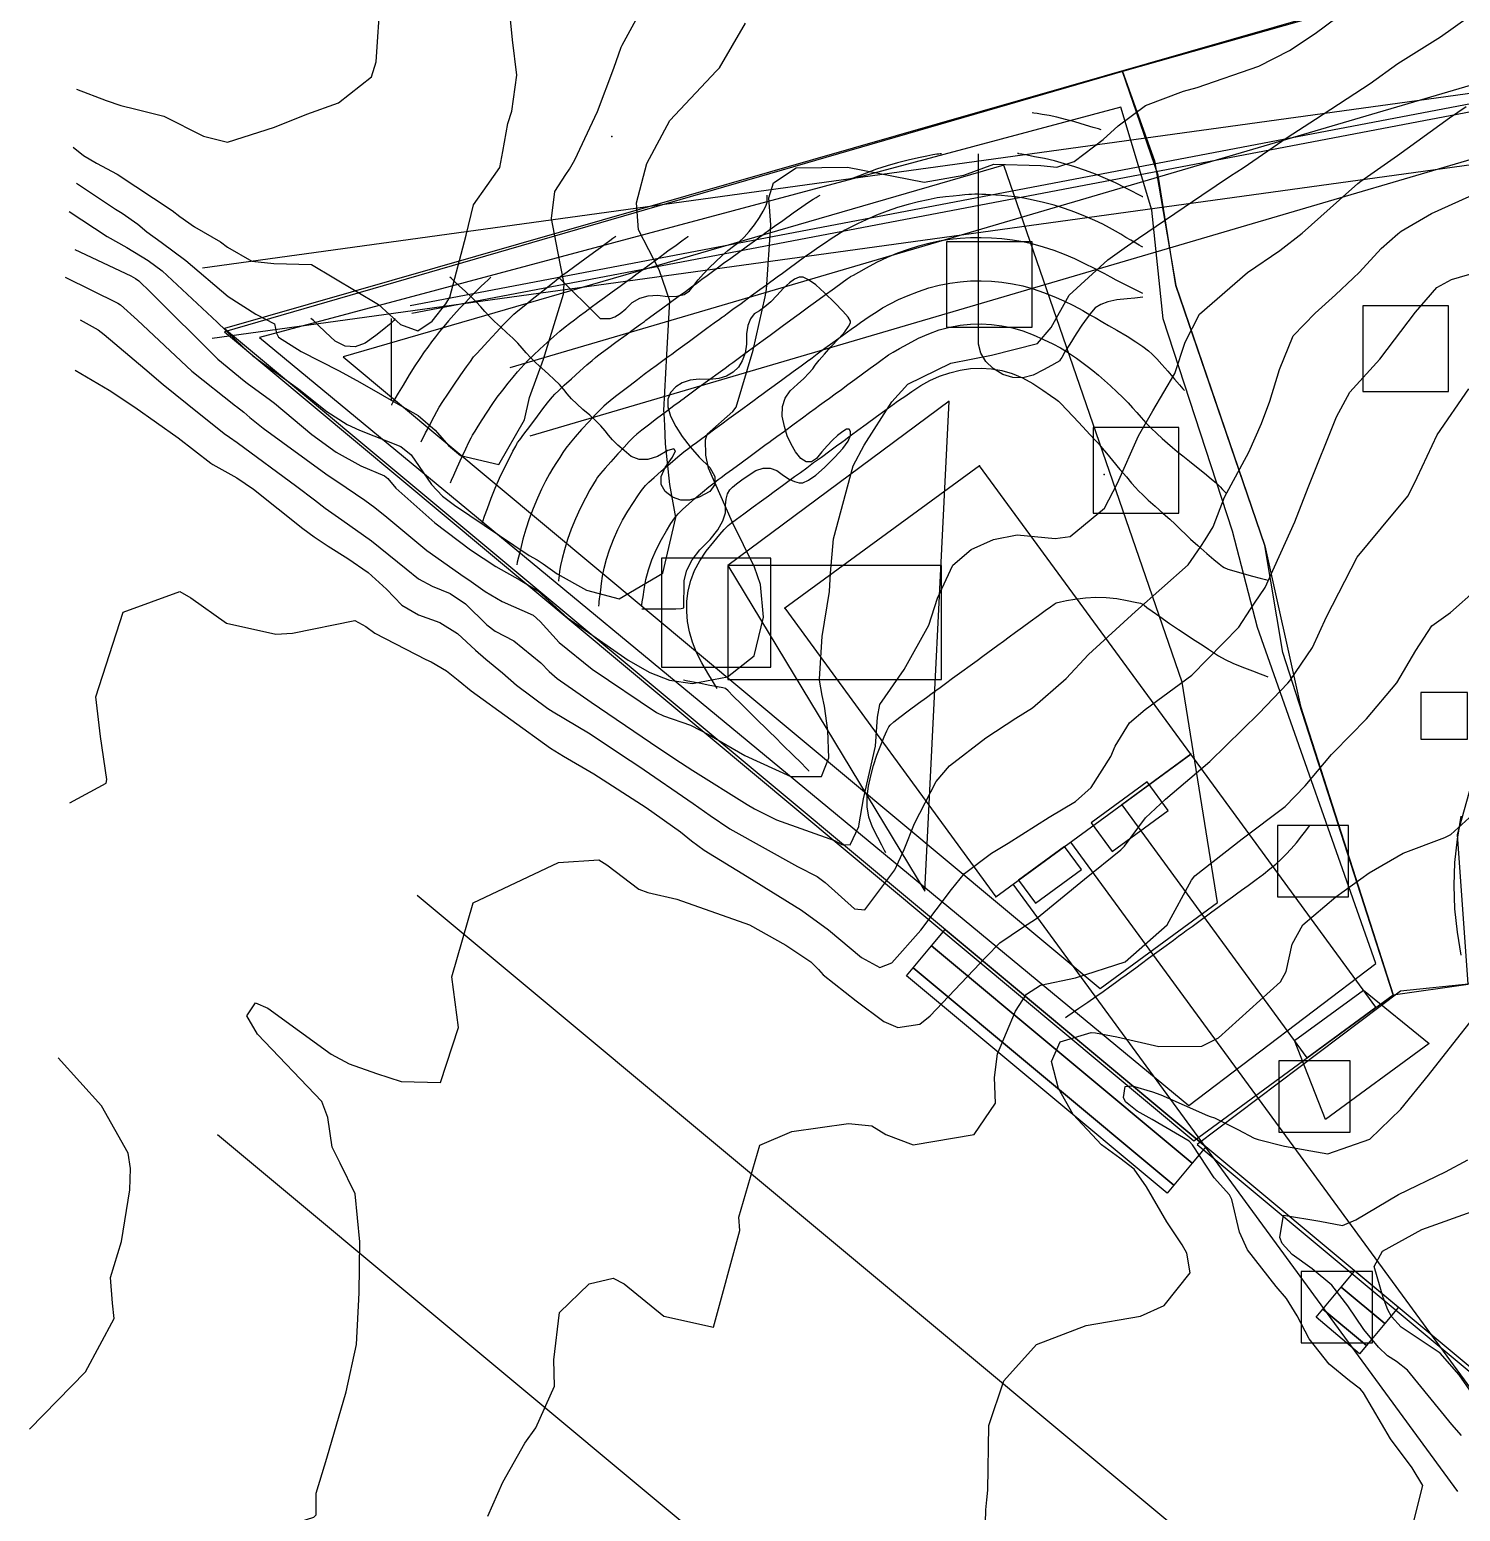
# Model space of a CAD drawing. Header units: feet. Extents: x 1318179 to 1318934, y 422542 to 423299.
# Drawn here: x 1318178.5 to 1318379.3, y 422985.9 to 423193.8 of the extents above; entities that cross this region are included whole.
import ezdxf

# ---------------------------------------------------------------- set-up
doc = ezdxf.new("R2010")
doc.units = ezdxf.units.FT
for name, color, linetype in [('A-BLDG-OTLN', 3, 'CONTINUOUS'), ('C-DRNG-AREA', 150, 'CONTINUOUS'), ('C-LOD', 30, 'CONTINUOUS'), ('C-MISC', 7, 'CONTINUOUS'), ('C-PROP', 6, 'CONTINUOUS'), ('C-PVMT', 8, 'CONTINUOUS'), ('C-SWM', 92, 'CONTINUOUS'), ('C-TOPO-MAJR', 32, 'CONTINUOUS'), ('C-TOPO-SPOT', 7, 'CONTINUOUS'), ('C-UTIL', 4, 'CONTINUOUS'), ('L-PLNT-TREE', 90, 'CONTINUOUS'), ('V-PROP-LINE', 7, 'CONTINUOUS')]:
    doc.layers.add(name, color=color, linetype=linetype)

msp = doc.modelspace()

# ---------------------------------------------------------------- linework, layer by layer
at = {"layer": 'A-BLDG-OTLN'}
msp.add_lwpolyline([(1318314.11, 423072.14), (1318341.45, 423092.16), (1318311.81, 423132.64), (1318284.48, 423112.63), (1318314.11, 423072.14)], close=True, dxfattribs=at)
at = {"layer": 'C-DRNG-AREA'}
for points in [[(1318356.86, 423098.92), (1318369.86, 423058.42), (1318380.36, 423059.92), (1318378.86, 423080.91), (1318382.36, 423093.41), (1318389.86, 423105.92), (1318401.36, 423115.92), (1318412.36, 423121.42), (1318433.86, 423123.42), (1318429.36, 423143.92), (1318416.36, 423181.92), (1318414.36, 423196.42), (1318409.36, 423209.92), (1318331.86, 423187.92), (1318336.36, 423175.42), (1318339.36, 423157.91), (1318351.86, 423121.41), (1318356.86, 423098.92)], [(1318331.86, 423187.92), (1318205.86, 423151.42), (1318341.86, 423037.92), (1318369.85, 423058.42), (1318354.36, 423106.42), (1318351.85, 423121.42), (1318339.35, 423157.92), (1318336.86, 423173.42), (1318331.86, 423187.92)], [(1318370.86, 423058.92), (1318342.36, 423037.42), (1318456.35, 422942.43), (1318473.36, 422961.43), (1318479.86, 422971.93), (1318508.86, 423003.93), (1318465.86, 423040.93), (1318454.85, 423030.93), (1318444.35, 423025.93), (1318422.35, 423023.93), (1318406.36, 423028.43), (1318394.35, 423036.93), (1318384.85, 423048.94), (1318380.85, 423059.93), (1318370.86, 423058.92)]]:
    msp.add_lwpolyline(points, close=True, dxfattribs=at)
at = {"layer": 'C-LOD'}
msp.add_lwpolyline([(1318276.48, 423118.63), (1318304.15, 423072.95), (1318307.55, 423141.69), (1318276.48, 423118.63)], close=True, dxfattribs=at)
at = {"layer": 'C-MISC'}
for points in [[(1318232.89, 423072.4), (1318787.6, 422610.1)], [(1318204.89, 423038.81), (1318759.6, 422576.5)]]:
    msp.add_lwpolyline(points, dxfattribs=at)
for points in [[(1318305.06, 423065.28), (1318341.65, 423034.79), (1318339.09, 423031.72), (1318302.5, 423062.21), (1318305.06, 423065.28)], [(1318362.54, 423017.39), (1318368.66, 423012.28), (1318366.1, 423009.21), (1318359.98, 423014.31), (1318362.54, 423017.39)]]:
    msp.add_lwpolyline(points, close=True, dxfattribs=at)
at = {"layer": 'C-PROP'}
for points in [[(1318331.63, 423182.93), (1318210.79, 423150.62), (1318341.19, 423042.88), (1318367.43, 423062.79), (1318350.82, 423109.95), (1318347.28, 423123.45), (1318337.58, 423153.25), (1318335.97, 423168.5), (1318331.63, 423182.93)], [(1318315.23, 423174.78), (1318222.53, 423147.92), (1318328.73, 423059.3), (1318345.21, 423071.36), (1318340.22, 423102.29), (1318315.23, 423174.78)], [(1318276.48, 423118.63), (1318304.15, 423072.95), (1318307.55, 423141.69), (1318276.48, 423118.63)], [(1318276.48, 423102.63), (1318306.48, 423102.63), (1318306.48, 423118.63), (1318276.48, 423118.63), (1318276.48, 423102.63)]]:
    msp.add_lwpolyline(points, close=True, dxfattribs=at)
for points in [[(1318334.71, 423156.28), (1318334.35, 423156.24), (1318333.61, 423156.16), (1318332.52, 423156.05), (1318331.05, 423155.89), (1318329.82, 423155.63), (1318328.82, 423155.26), (1318328.05, 423154.78), (1318327.52, 423154.19), (1318326.9, 423153.39), (1318326.18, 423152.37), (1318325.37, 423151.14), (1318324.47, 423149.7), (1318323.79, 423148.6), (1318323.33, 423147.84), (1318323.08, 423147.43), (1318323.05, 423147.36), (1318322.66, 423147.11), (1318321.91, 423146.7), (1318320.8, 423146.1), (1318319.34, 423145.33), (1318317.9, 423144.97), (1318316.48, 423145), (1318315.08, 423145.44), (1318313.71, 423146.28), (1318312.69, 423147.27), (1318312, 423148.41), (1318311.65, 423149.7), (1318311.65, 423151.14), (1318311.65, 423152.59), (1318311.65, 423154.03), (1318311.65, 423155.47), (1318311.65, 423156.91), (1318311.65, 423158.35), (1318311.65, 423159.8), (1318311.65, 423161.24), (1318311.65, 423162.68), (1318311.65, 423164.12), (1318311.65, 423165.57), (1318311.65, 423167.01), (1318311.65, 423168.45), (1318311.65, 423169.89), (1318311.65, 423171.34), (1318311.65, 423172.78), (1318311.65, 423174.22), (1318311.65, 423175.3), (1318311.65, 423176.02), (1318311.65, 423176.38)], [(1318252.71, 423159.08), (1318252.71, 423159.08), (1318252.71, 423159.08), (1318252.71, 423159.08), (1318252.71, 423159.08), (1318253.08, 423158.72), (1318253.81, 423157.99), (1318254.91, 423156.91), (1318256.37, 423155.47), (1318257.47, 423154.39), (1318258.2, 423153.67), (1318258.57, 423153.31), (1318258.57, 423153.31), (1318258.71, 423153.31), (1318258.99, 423153.31), (1318259.42, 423153.31), (1318259.98, 423153.31), (1318260.63, 423153.53), (1318261.36, 423153.97), (1318262.18, 423154.64), (1318263.08, 423155.52), (1318264.12, 423156.14), (1318265.3, 423156.48), (1318266.62, 423156.56), (1318268.09, 423156.36), (1318269.33, 423156.4), (1318270.34, 423156.67), (1318271.13, 423157.19), (1318271.7, 423157.94), (1318272.34, 423158.73), (1318273.08, 423159.55), (1318273.89, 423160.41), (1318274.79, 423161.29), (1318275.65, 423162.1), (1318276.48, 423162.82), (1318277.27, 423163.46), (1318278.02, 423164.01), (1318278.76, 423164.69), (1318279.5, 423165.49), (1318280.22, 423166.42), (1318280.93, 423167.47), (1318281.46, 423168.35), (1318281.82, 423169.07), (1318282, 423169.63), (1318282, 423170.02), (1318282, 423170.32), (1318282, 423170.52), (1318282, 423170.61)], [(1318264.43, 423112.55), (1318264.79, 423112.55), (1318265.53, 423112.55), (1318266.62, 423112.54), (1318268.09, 423112.54), (1318269.19, 423112.56), (1318269.92, 423112.61), (1318270.29, 423112.68), (1318270.29, 423112.78), (1318270.29, 423113.21), (1318270.31, 423113.98), (1318270.34, 423115.09), (1318270.37, 423116.53), (1318270.75, 423117.97), (1318271.48, 423119.41), (1318272.56, 423120.85), (1318273.99, 423122.3), (1318275.07, 423123.64), (1318275.78, 423124.88), (1318276.14, 423126.03), (1318276.14, 423127.08), (1318276.24, 423127.96), (1318276.44, 423128.68), (1318276.75, 423129.24), (1318277.15, 423129.64), (1318277.72, 423130.1), (1318278.45, 423130.65), (1318279.35, 423131.26), (1318280.41, 423131.95), (1318281.43, 423132.3), (1318282.42, 423132.3), (1318283.37, 423131.95), (1318284.28, 423131.26), (1318285.11, 423130.75), (1318285.84, 423130.4), (1318286.48, 423130.23), (1318287.03, 423130.23), (1318287.81, 423130.59), (1318288.82, 423131.31), (1318290.05, 423132.39), (1318291.52, 423133.84), (1318292.61, 423135.06), (1318293.35, 423136.07), (1318293.71, 423136.87), (1318293.71, 423137.45), (1318293.53, 423137.74), (1318293.16, 423137.74), (1318292.61, 423137.45), (1318291.88, 423136.87), (1318291.15, 423136.2), (1318290.42, 423135.44), (1318289.68, 423134.58), (1318288.95, 423133.64), (1318288.22, 423133.17), (1318287.48, 423133.17), (1318286.74, 423133.64), (1318285.99, 423134.58), (1318285.36, 423135.65), (1318284.83, 423136.84), (1318284.42, 423138.16), (1318284.11, 423139.6), (1318284.15, 423140.92), (1318284.52, 423142.1), (1318285.23, 423143.15), (1318286.28, 423144.07), (1318287.16, 423144.89), (1318287.86, 423145.61), (1318288.4, 423146.23), (1318288.76, 423146.75), (1318289.31, 423147.44), (1318290.04, 423148.29), (1318290.95, 423149.31), (1318292.06, 423150.49), (1318292.89, 423151.44), (1318293.44, 423152.16), (1318293.71, 423152.66), (1318293.71, 423152.92), (1318293.35, 423153.47), (1318292.61, 423154.32), (1318291.52, 423155.47), (1318290.05, 423156.91), (1318288.82, 423157.99), (1318287.81, 423158.72), (1318287.04, 423159.08), (1318286.49, 423159.08), (1318285.86, 423158.82), (1318285.12, 423158.31), (1318284.3, 423157.54), (1318283.38, 423156.52), (1318282.51, 423155.65), (1318281.69, 423154.93), (1318280.92, 423154.36), (1318280.2, 423153.94), (1318279.66, 423153.26), (1318279.29, 423152.33), (1318279.1, 423151.14), (1318279.09, 423149.7), (1318278.9, 423148.44), (1318278.52, 423147.36), (1318277.97, 423146.46), (1318277.24, 423145.74), (1318276.32, 423145.21), (1318275.23, 423144.87), (1318273.94, 423144.73), (1318272.48, 423144.78), (1318271.2, 423144.62), (1318270.1, 423144.26), (1318269.19, 423143.69), (1318268.45, 423142.92), (1318268.09, 423141.98), (1318268.09, 423140.88), (1318268.45, 423139.6), (1318269.19, 423138.16), (1318270.1, 423136.72), (1318271.2, 423135.28), (1318272.48, 423133.84), (1318273.94, 423132.39), (1318274.68, 423131.11), (1318274.68, 423129.99), (1318273.94, 423129.03), (1318272.48, 423128.22), (1318271.12, 423127.82), (1318269.87, 423127.82), (1318268.72, 423128.22), (1318267.67, 423129.03), (1318267.15, 423129.99), (1318267.15, 423131.11), (1318267.67, 423132.39), (1318268.72, 423133.84), (1318269.13, 423134.71), (1318268.92, 423135.02), (1318268.09, 423134.76), (1318266.62, 423133.94), (1318265.27, 423133.53), (1318264.04, 423133.53), (1318262.92, 423133.94), (1318261.92, 423134.76), (1318261.05, 423135.54), (1318260.32, 423136.26), (1318259.72, 423136.93), (1318259.26, 423137.54), (1318258.67, 423138.21), (1318257.96, 423138.93), (1318257.12, 423139.71), (1318256.15, 423140.53), (1318255.3, 423141.31), (1318254.57, 423142.03), (1318253.95, 423142.71), (1318253.46, 423143.33), (1318252.85, 423144.01), (1318252.13, 423144.73), (1318251.31, 423145.5), (1318250.37, 423146.31), (1318249.53, 423147.08), (1318248.8, 423147.81), (1318248.17, 423148.49), (1318247.65, 423149.13), (1318247.02, 423149.81), (1318246.31, 423150.53), (1318245.49, 423151.3), (1318244.58, 423152.1), (1318243.76, 423152.87), (1318243.03, 423153.59), (1318242.39, 423154.29), (1318241.83, 423154.94), (1318241.19, 423155.62), (1318240.48, 423156.35), (1318239.68, 423157.1), (1318238.8, 423157.89), (1318238.13, 423158.48), (1318237.69, 423158.88), (1318237.47, 423159.08)], [(1318229.28, 423141.77), (1318229.28, 423142.13), (1318229.28, 423142.85), (1318229.28, 423143.93), (1318229.28, 423145.37), (1318229.28, 423146.82), (1318229.28, 423148.26), (1318229.28, 423149.7), (1318229.28, 423151.14), (1318229.28, 423152.22), (1318229.28, 423152.95), (1318229.28, 423153.31)], [(1318287.86, 423089.78), (1318287.86, 423089.78), (1318287.86, 423089.79), (1318287.86, 423089.8), (1318287.86, 423089.82), (1318287.86, 423089.83), (1318287.86, 423089.84), (1318287.86, 423089.85), (1318287.86, 423089.85), (1318287.49, 423090.21), (1318286.76, 423090.94), (1318285.66, 423092.02), (1318284.2, 423093.45), (1318283.11, 423094.54), (1318282.37, 423095.26), (1318282.01, 423095.62), (1318282, 423095.62), (1318281.64, 423095.98), (1318280.9, 423096.7), (1318279.81, 423097.78), (1318278.34, 423099.22), (1318277.25, 423100.3), (1318276.52, 423101.03), (1318276.15, 423101.39), (1318276.15, 423101.39), (1318275.78, 423101.46), (1318275.04, 423101.61), (1318273.94, 423101.82), (1318272.48, 423102.11), (1318271.38, 423102.33), (1318270.65, 423102.47), (1318270.28, 423102.54)], [(1318379.38, 423063.97), (1318378.85, 423067.2), (1318378.52, 423070.45), (1318378.42, 423073.72), (1318378.52, 423076.99), (1318378.85, 423080.25), (1318379.38, 423083.48)]]:
    msp.add_lwpolyline(points, dxfattribs=at)
at = {"layer": 'C-PVMT'}
for points in [[(1318357.75, 423049.56), (1318367.43, 423056.65), (1318341.44, 423092.15), (1318331.76, 423085.06), (1318357.75, 423049.56)], [(1318327.46, 423082.53), (1318330.41, 423078.5), (1318338.26, 423084.24), (1318335.31, 423088.28), (1318327.46, 423082.53)], [(1318319.66, 423071.24), (1318326.11, 423075.97), (1318323.75, 423079.2), (1318317.29, 423074.47), (1318319.66, 423071.24)], [(1318306.98, 423067.59), (1318343.57, 423037.09), (1318341.65, 423034.79), (1318305.06, 423065.28), (1318306.98, 423067.59)], [(1318302.5, 423062.21), (1318339.09, 423031.72), (1318338.13, 423030.56), (1318301.54, 423061.06), (1318302.5, 423062.21)], [(1318374.88, 423051.56), (1318360.35, 423040.93), (1318355.98, 423051.98), (1318365.66, 423059.07), (1318374.88, 423051.56)], [(1318364.46, 423019.69), (1318370.59, 423014.58), (1318368.66, 423012.28), (1318362.54, 423017.39), (1318364.46, 423019.69)], [(1318359.98, 423014.31), (1318366.1, 423009.21), (1318365.14, 423008.05), (1318359.02, 423013.16), (1318359.98, 423014.31)]]:
    msp.add_lwpolyline(points, close=True, dxfattribs=at)
at = {"layer": 'C-SWM'}
for points in [[(1318267.17, 423104.35), (1318282.5, 423104.35), (1318282.5, 423119.68), (1318267.17, 423119.68), (1318267.17, 423104.35)], [(1318373.73, 423094.27), (1318380.29, 423094.27), (1318380.29, 423100.82), (1318373.73, 423100.82), (1318373.73, 423094.27)]]:
    msp.add_lwpolyline(points, close=True, dxfattribs=at)
at = {"layer": 'C-TOPO-MAJR'}
for points in [[(1318184.61, 423177.34), (1318186.08, 423176.15), (1318187.9, 423175.06), (1318190.81, 423173.53), (1318198.5, 423168.46), (1318199.59, 423167.6), (1318201.65, 423166.16), (1318205.31, 423164.03), (1318206.29, 423163.32), (1318209.69, 423161.33), (1318212.77, 423161.02), (1318218.09, 423160.85), (1318227.47, 423155.25), (1318230.57, 423152.47), (1318232.98, 423151.55), (1318234.98, 423152.92), (1318236.93, 423155.36), (1318237.5, 423156.3), (1318239.78, 423165), (1318240.79, 423169.25), (1318242.73, 423171.94), (1318244.51, 423174.48), (1318244.92, 423176.7), (1318245.61, 423180.63), (1318246.19, 423182.38), (1318246.89, 423187.45), (1318246.27, 423192.39), (1318245.64, 423198.54)], [(1318184.88, 423162.97), (1318192.71, 423159.27), (1318193.39, 423158.89), (1318193.82, 423158.56), (1318195.48, 423156.98), (1318204.92, 423147.6), (1318208.6, 423144.56), (1318209.05, 423144.23), (1318212.33, 423141.82), (1318212.86, 423141.4), (1318218.12, 423137.02), (1318221.53, 423134.54), (1318224.97, 423132.6), (1318228.31, 423131.2), (1318228.79, 423130.82), (1318229.91, 423129.48), (1318235.36, 423124.61), (1318240.4, 423120.84), (1318243.93, 423118.48), (1318247.33, 423116.56), (1318249.82, 423115.06), (1318252.98, 423112.22), (1318253.99, 423111.29), (1318262.49, 423105.37), (1318265.52, 423103.62), (1318268.31, 423102.55), (1318271.51, 423102.08), (1318276.44, 423103), (1318280.2, 423105.95), (1318281.51, 423111.4), (1318281.09, 423115.99), (1318280.22, 423118.4), (1318277.15, 423124.67), (1318273.77, 423132.29), (1318273.42, 423134.13), (1318273.35, 423136.29), (1318273.57, 423137.07), (1318277.17, 423140.23), (1318277.64, 423140.86), (1318280.05, 423148.85), (1318281.74, 423156.31), (1318281.91, 423157.34), (1318282.53, 423166.42), (1318282.23, 423170.21), (1318282.89, 423172.3), (1318286.06, 423174.42), (1318293.3, 423174.51), (1318304.04, 423172.43), (1318309.62, 423173.41), (1318313.81, 423174.93), (1318320.41, 423174.77), (1318322.64, 423174.54), (1318325.1, 423175.33), (1318329.16, 423178.42), (1318331.27, 423180.34), (1318335.09, 423183.15), (1318340.41, 423185.17), (1318342.36, 423185.7), (1318351, 423188.67), (1318355.31, 423190.87), (1318358.92, 423193.29), (1318363.61, 423196.79)], [(1318185.11, 423185.48), (1318189.27, 423183.86), (1318191.31, 423183.16), (1318193.4, 423182.66), (1318197.33, 423181.67), (1318202.91, 423178.88), (1318206.3, 423178.03), (1318212.88, 423180.14), (1318217.43, 423181.96), (1318221.87, 423183.57), (1318226.48, 423187.2), (1318227.13, 423189.28), (1318227.75, 423198.42)], [(1318183.48, 423159.1), (1318190.89, 423155.45), (1318191.26, 423155.21), (1318193.64, 423153.04), (1318201.26, 423145.9), (1318207.4, 423141.03), (1318207.55, 423140.93), (1318208.57, 423140.14), (1318209.43, 423139.41), (1318211.28, 423137.91), (1318220.08, 423131.52), (1318222.91, 423129.6), (1318225.55, 423127.8), (1318226.95, 423126.79), (1318228.62, 423125.44), (1318234.23, 423120.74), (1318239.48, 423117.05), (1318240.13, 423116.63), (1318242.44, 423115.01), (1318244.84, 423113.6), (1318249.15, 423111.66), (1318250.17, 423110.8), (1318252.81, 423107.81), (1318257.46, 423104.07), (1318266.5, 423098.01), (1318267.45, 423097.55), (1318271.25, 423096.22), (1318273.86, 423094.89), (1318278.87, 423091.98), (1318285.32, 423089.03), (1318289.65, 423089.02), (1318290.67, 423091.66), (1318290.54, 423095.51), (1318290.07, 423098.88), (1318289.72, 423100.38), (1318289.36, 423102.53), (1318289.35, 423102.75), (1318289.7, 423108.68), (1318290.74, 423114.97), (1318290.9, 423117.57), (1318291.31, 423122.38), (1318294.09, 423132.6), (1318295.62, 423135.54), (1318299.5, 423141.58), (1318301.73, 423144.08), (1318307.78, 423147.04), (1318313.5, 423148.15), (1318319.93, 423149.76), (1318321.85, 423152.05), (1318324.36, 423156.56), (1318329.79, 423161.53), (1318332.11, 423163.17), (1318334.13, 423164.55), (1318343.01, 423170.59), (1318347.02, 423173.3), (1318348.78, 423174.43), (1318354.98, 423178.69), (1318358.96, 423181.26), (1318366.62, 423186.27), (1318370.51, 423189.05), (1318376.47, 423192.81), (1318380.39, 423195.55)], [(1318184.06, 423168.29), (1318189.4, 423164.79), (1318192.14, 423163.26), (1318195.16, 423161.44), (1318197.11, 423159.98), (1318204.82, 423152.77), (1318208.46, 423149.25), (1318209.8, 423148.1), (1318210.55, 423147.53), (1318216.12, 423143.51), (1318216.28, 423143.38), (1318220.21, 423140.26), (1318223.05, 423138.42), (1318224.82, 423137.61), (1318230.62, 423135.35), (1318232.06, 423134.16), (1318234.89, 423130), (1318236.45, 423128.35), (1318238.13, 423127.12), (1318248.61, 423120.06), (1318249.74, 423119.41), (1318250.57, 423118.87), (1318252.54, 423117.45), (1318256.65, 423115.16), (1318261.26, 423113.96), (1318267.35, 423117.54), (1318269.18, 423125.35), (1318268.34, 423130.02), (1318267.76, 423135.7), (1318267.63, 423138.29), (1318267.53, 423139.94), (1318267.52, 423140.4), (1318267.91, 423148.26), (1318268.34, 423155.78), (1318266.87, 423160.12), (1318263.97, 423165.75), (1318263.66, 423169.53), (1318265.14, 423175.05), (1318268.35, 423181.07), (1318274.91, 423188.05), (1318275.31, 423188.46), (1318278.96, 423194.71)], [(1318185.08, 423172.26), (1318190.58, 423168.62), (1318191.49, 423168.08), (1318193.7, 423166.51), (1318194.97, 423165.44), (1318196.95, 423164), (1318200.45, 423161.42), (1318206.38, 423156.38), (1318210.24, 423153.92), (1318212.88, 423152.54), (1318213.15, 423151.24), (1318213.42, 423150.67), (1318216.62, 423148.67), (1318221.94, 423145.94), (1318224.87, 423144.37), (1318231.22, 423140.71), (1318233.02, 423139.69), (1318235.43, 423137.6), (1318237.29, 423135.45), (1318238.99, 423134.05), (1318244.36, 423132.79), (1318247.95, 423139.05), (1318248.65, 423142.22), (1318250.63, 423147.6), (1318253.44, 423156.71), (1318253.51, 423158.16), (1318252.64, 423162.68), (1318251.72, 423167.32), (1318252.23, 423171.13), (1318253.74, 423173.49), (1318254.26, 423174.22), (1318255.02, 423175.57), (1318258.2, 423182.31), (1318260.47, 423188.39), (1318261.5, 423191.35), (1318261.64, 423191.63), (1318264.18, 423196.25)], [(1318185.6, 423153.1), (1318188.12, 423151.68), (1318188.99, 423151.06), (1318194.67, 423146.24), (1318197.25, 423144.04), (1318200.6, 423141.33), (1318205.83, 423137.15), (1318206.56, 423136.62), (1318207.63, 423135.88), (1318216.03, 423129.73), (1318218.47, 423127.85), (1318219.97, 423126.7), (1318222.31, 423125.05), (1318226.47, 423122.1), (1318231.35, 423118.17), (1318233.06, 423116.75), (1318235.01, 423115.72), (1318237.51, 423114.71), (1318239.69, 423113.28), (1318242.69, 423110.29), (1318243.86, 423109.44), (1318246.45, 423108.05), (1318250.25, 423104.99), (1318251.42, 423103.75), (1318252.52, 423102.79), (1318257.33, 423099.47), (1318265.63, 423093.81), (1318269.04, 423091.5), (1318271.57, 423089.86), (1318279.21, 423085.12), (1318280.21, 423084.5), (1318283.33, 423082.96), (1318291.45, 423080.04), (1318292.47, 423079.48), (1318293.66, 423079.46), (1318294.85, 423082.04), (1318294.91, 423082.38), (1318295.52, 423085.9), (1318297.23, 423093.27), (1318297.48, 423097.37), (1318297.81, 423099.15), (1318301.22, 423104.04), (1318304.69, 423110.26), (1318305.92, 423114.06), (1318308.07, 423118.67), (1318310.64, 423120.87), (1318313.78, 423122.28), (1318317.07, 423122.94), (1318322.43, 423122.44), (1318324.54, 423122.7), (1318329.35, 423126.7), (1318331.16, 423130.17), (1318334.09, 423136.83), (1318336.12, 423140.32), (1318339.22, 423145.58), (1318340.64, 423149.98), (1318342.66, 423153.89), (1318349.42, 423159.72), (1318353.94, 423162.82), (1318357.09, 423165.28), (1318362.33, 423169.95), (1318364.9, 423172.21), (1318365.33, 423172.55), (1318370.43, 423176.18), (1318377.74, 423181.43), (1318380.11, 423183.02)], [(1318328.86, 423179.78), (1318328.49, 423179.88), (1318327.76, 423180.1), (1318326.66, 423180.42), (1318325.19, 423180.86), (1318323.86, 423181.22), (1318322.65, 423181.52), (1318321.56, 423181.75), (1318320.61, 423181.91), (1318319.89, 423182.03), (1318319.41, 423182.11), (1318319.17, 423182.15)], [(1318306.47, 423176.38), (1318306.4, 423176.38), (1318306.27, 423176.37), (1318306.08, 423176.35), (1318305.82, 423176.33), (1318305.26, 423176.24), (1318304.39, 423176.07), (1318303.23, 423175.82), (1318301.77, 423175.5), (1318300.3, 423175.13), (1318298.84, 423174.7), (1318297.37, 423174.22), (1318295.91, 423173.68), (1318294.81, 423173.27), (1318294.08, 423173), (1318293.71, 423172.87)], [(1318334.71, 423170.35), (1318334.68, 423170.37), (1318334.62, 423170.4), (1318334.54, 423170.45), (1318334.42, 423170.52), (1318333.99, 423170.73), (1318333.26, 423171.11), (1318332.22, 423171.63), (1318330.88, 423172.31), (1318329.5, 423172.94), (1318328.09, 423173.53), (1318326.66, 423174.07), (1318325.19, 423174.57), (1318323.75, 423175.01), (1318322.33, 423175.4), (1318320.92, 423175.72), (1318319.54, 423175.98), (1318318.48, 423176.19), (1318317.75, 423176.33), (1318317.34, 423176.41), (1318317.26, 423176.42), (1318317.2, 423176.43), (1318317.16, 423176.44), (1318317.14, 423176.44)], [(1318184.91, 423146.06), (1318189.68, 423143.24), (1318193.27, 423140.87), (1318199.36, 423136.55), (1318203.95, 423132.98), (1318204.2, 423132.82), (1318207.6, 423130.94), (1318209.91, 423129.35), (1318216.85, 423123.81), (1318218.44, 423122.65), (1318220.42, 423121.37), (1318223.17, 423119.62), (1318226.02, 423117.65), (1318228.59, 423115.3), (1318230.73, 423113.09), (1318233.09, 423111.72), (1318236.09, 423110.65), (1318238.54, 423109.11), (1318241.07, 423106.78), (1318242.54, 423105.51), (1318244.89, 423103.56), (1318246.84, 423101.86), (1318251.21, 423098.57), (1318251.96, 423098.12), (1318256.92, 423095.15), (1318262.8, 423091.3), (1318263.99, 423090.47), (1318271.6, 423085.24), (1318274.01, 423083.55), (1318276.78, 423081.68), (1318286.28, 423076.39), (1318289.02, 423074.99), (1318290.13, 423074.16), (1318294.27, 423070.49), (1318295.73, 423070.35), (1318299.93, 423075.95), (1318301.22, 423078.77), (1318302.69, 423082.45), (1318305.71, 423088.33), (1318307.61, 423090.55), (1318312.69, 423094.48), (1318316.88, 423097.21), (1318319.24, 423098.68), (1318323.95, 423102.76), (1318327.1, 423106.15), (1318333.69, 423112.16), (1318341.08, 423118.71), (1318342.85, 423121.3), (1318343.48, 423122.23), (1318344.59, 423124.05), (1318346.16, 423128.24), (1318349.57, 423134.53), (1318351.39, 423138.58), (1318352.55, 423141.7), (1318353.9, 423146.13), (1318355.81, 423150.88), (1318358.88, 423154.05), (1318361.77, 423156.63), (1318364.25, 423158.95), (1318365.1, 423159.79), (1318368.15, 423163.1), (1318370.49, 423165.18), (1318370.99, 423165.55), (1318375.22, 423168.04), (1318381.94, 423171.05)], [(1318241.97, 423124.46), (1318242.1, 423124.82), (1318242.36, 423125.54), (1318242.74, 423126.62), (1318243.26, 423128.07), (1318243.82, 423129.49), (1318244.43, 423130.89), (1318245.09, 423132.26), (1318245.8, 423133.62), (1318246.34, 423134.66), (1318246.72, 423135.38), (1318246.93, 423135.78), (1318246.98, 423135.87), (1318247.29, 423136.29), (1318247.85, 423137.06), (1318248.68, 423138.16), (1318249.76, 423139.6), (1318250.65, 423140.78), (1318251.36, 423141.68), (1318251.88, 423142.31), (1318252.21, 423142.66), (1318252.77, 423143.2), (1318253.54, 423143.93), (1318254.53, 423144.83), (1318255.73, 423145.91), (1318256.7, 423146.77), (1318257.44, 423147.42), (1318257.93, 423147.84), (1318258.19, 423148.04), (1318258.74, 423148.46), (1318259.6, 423149.1), (1318260.77, 423149.95), (1318262.23, 423151.02), (1318263.39, 423151.87), (1318264.23, 423152.49), (1318264.77, 423152.89), (1318265, 423153.05), (1318265.48, 423153.41), (1318266.21, 423153.94), (1318267.2, 423154.66), (1318268.43, 423155.57), (1318269.54, 423156.38), (1318270.53, 423157.1), (1318271.39, 423157.73), (1318272.12, 423158.27), (1318272.86, 423158.81), (1318273.59, 423159.34), (1318274.32, 423159.88), (1318275.05, 423160.41), (1318275.9, 423161.04), (1318276.89, 423161.76), (1318278, 423162.57), (1318279.24, 423163.48), (1318280.23, 423164.2), (1318280.96, 423164.74), (1318281.44, 423165.09), (1318281.66, 423165.25), (1318282.2, 423165.64), (1318283.04, 423166.24), (1318284.19, 423167.06), (1318285.66, 423168.11), (1318286.86, 423168.95), (1318287.79, 423169.59), (1318288.46, 423170.03), (1318288.86, 423170.26), (1318289.16, 423170.44), (1318289.36, 423170.56), (1318289.46, 423170.61)], [(1318334.71, 423163.31), (1318334.55, 423163.4), (1318334.21, 423163.6), (1318333.72, 423163.88), (1318333.05, 423164.27), (1318332.35, 423164.67), (1318331.62, 423165.1), (1318330.86, 423165.55), (1318330.06, 423166.02), (1318329.09, 423166.51), (1318327.96, 423167.04), (1318326.66, 423167.6), (1318325.19, 423168.19), (1318323.73, 423168.71), (1318322.27, 423169.17), (1318320.8, 423169.57), (1318319.34, 423169.89), (1318318.01, 423170.15), (1318316.83, 423170.35), (1318315.79, 423170.47), (1318314.89, 423170.53), (1318314.07, 423170.58), (1318313.34, 423170.63), (1318312.69, 423170.67), (1318312.13, 423170.7), (1318311.61, 423170.72), (1318311.13, 423170.72), (1318310.7, 423170.7), (1318310.31, 423170.67), (1318309.74, 423170.62), (1318309.01, 423170.55), (1318308.11, 423170.47), (1318307.04, 423170.37), (1318305.87, 423170.2), (1318304.6, 423169.96), (1318303.23, 423169.66), (1318301.77, 423169.29), (1318300.3, 423168.85), (1318298.84, 423168.34), (1318297.37, 423167.77), (1318295.91, 423167.13), (1318294.68, 423166.57), (1318293.67, 423166.08), (1318292.9, 423165.67), (1318292.37, 423165.34), (1318291.73, 423164.94), (1318291, 423164.46), (1318290.17, 423163.91), (1318289.24, 423163.28), (1318288.27, 423162.61), (1318287.25, 423161.89), (1318286.18, 423161.12), (1318285.07, 423160.3), (1318284.14, 423159.62), (1318283.41, 423159.09), (1318282.87, 423158.69), (1318282.52, 423158.44), (1318281.89, 423157.98), (1318280.99, 423157.31), (1318279.8, 423156.45), (1318278.34, 423155.37), (1318277.2, 423154.54), (1318276.39, 423153.95), (1318275.91, 423153.59), (1318275.75, 423153.48), (1318275.3, 423153.15), (1318274.57, 423152.62), (1318273.55, 423151.87), (1318272.25, 423150.91), (1318271.1, 423150.07), (1318270.11, 423149.35), (1318269.29, 423148.75), (1318268.63, 423148.26), (1318267.93, 423147.75), (1318267.2, 423147.22), (1318266.43, 423146.66), (1318265.63, 423146.07), (1318264.75, 423145.42), (1318263.79, 423144.69), (1318262.76, 423143.91), (1318261.65, 423143.05), (1318260.72, 423142.33), (1318259.99, 423141.75), (1318259.45, 423141.31), (1318259.1, 423141), (1318258.57, 423140.49), (1318257.88, 423139.76), (1318257.01, 423138.84), (1318255.97, 423137.7), (1318255.08, 423136.7), (1318254.35, 423135.83), (1318253.77, 423135.09), (1318253.35, 423134.48), (1318252.9, 423133.81), (1318252.44, 423133.09), (1318251.95, 423132.31), (1318251.45, 423131.48), (1318250.92, 423130.49), (1318250.36, 423129.36), (1318249.77, 423128.07), (1318249.16, 423126.62), (1318248.62, 423125.18), (1318248.14, 423123.75), (1318247.73, 423122.32), (1318247.38, 423120.89), (1318247.12, 423119.82), (1318246.94, 423119.1), (1318246.86, 423118.75)], [(1318233.45, 423136), (1318233.55, 423136.2), (1318233.77, 423136.62), (1318234.08, 423137.23), (1318234.51, 423138.06), (1318234.91, 423138.83), (1318235.29, 423139.55), (1318235.66, 423140.22), (1318236, 423140.84), (1318236.51, 423141.66), (1318237.18, 423142.69), (1318238.02, 423143.93), (1318239.02, 423145.37), (1318239.8, 423146.49), (1318240.36, 423147.28), (1318240.7, 423147.75), (1318240.82, 423147.9), (1318241.21, 423148.33), (1318241.87, 423149.05), (1318242.81, 423150.06), (1318244.02, 423151.36), (1318244.98, 423152.39), (1318245.72, 423153.16), (1318246.21, 423153.67), (1318246.47, 423153.91), (1318247.03, 423154.38), (1318247.89, 423155.08), (1318249.05, 423156.02), (1318250.52, 423157.19), (1318251.63, 423158.07), (1318252.38, 423158.68), (1318252.78, 423158.99), (1318252.83, 423159.03), (1318253.21, 423159.31), (1318253.95, 423159.85), (1318255.02, 423160.63), (1318256.44, 423161.67), (1318257.64, 423162.55), (1318258.63, 423163.27), (1318259.4, 423163.84), (1318259.95, 423164.24), (1318260.36, 423164.54), (1318260.63, 423164.74), (1318260.77, 423164.84)], [(1318237.55, 423130.23), (1318237.71, 423130.59), (1318238.03, 423131.31), (1318238.52, 423132.39), (1318239.17, 423133.84), (1318239.71, 423135.01), (1318240.14, 423135.92), (1318240.46, 423136.56), (1318240.68, 423136.93), (1318241.01, 423137.48), (1318241.46, 423138.2), (1318242.02, 423139.09), (1318242.7, 423140.16), (1318243.41, 423141.21), (1318244.14, 423142.24), (1318244.9, 423143.24), (1318245.68, 423144.22), (1318246.37, 423145.07), (1318246.98, 423145.79), (1318247.49, 423146.39), (1318247.91, 423146.85), (1318248.49, 423147.43), (1318249.22, 423148.14), (1318250.11, 423148.97), (1318251.15, 423149.93), (1318252.09, 423150.77), (1318252.92, 423151.49), (1318253.65, 423152.1), (1318254.27, 423152.58), (1318254.95, 423153.1), (1318255.68, 423153.65), (1318256.47, 423154.24), (1318257.31, 423154.86), (1318258.22, 423155.53), (1318259.2, 423156.25), (1318260.25, 423157.02), (1318261.38, 423157.84), (1318262.3, 423158.52), (1318263.04, 423159.06), (1318263.57, 423159.45), (1318263.91, 423159.7), (1318264.54, 423160.16), (1318265.44, 423160.82), (1318266.62, 423161.68), (1318268.09, 423162.76), (1318269.23, 423163.59), (1318270.04, 423164.19), (1318270.53, 423164.55), (1318270.69, 423164.66), (1318270.82, 423164.75), (1318270.9, 423164.81), (1318270.94, 423164.84)], [(1318334.71, 423156.79), (1318334.43, 423156.93), (1318333.87, 423157.22), (1318333.03, 423157.65), (1318331.91, 423158.22), (1318330.98, 423158.69), (1318330.25, 423159.08), (1318329.71, 423159.36), (1318329.37, 423159.55), (1318328.75, 423159.88), (1318327.84, 423160.33), (1318326.66, 423160.92), (1318325.19, 423161.64), (1318323.73, 423162.28), (1318322.27, 423162.84), (1318320.8, 423163.32), (1318319.34, 423163.71), (1318317.87, 423164.04), (1318316.41, 423164.29), (1318314.94, 423164.47), (1318313.48, 423164.58), (1318312.02, 423164.63), (1318310.55, 423164.6), (1318309.09, 423164.51), (1318307.62, 423164.35), (1318306.16, 423164.12), (1318304.69, 423163.81), (1318303.23, 423163.43), (1318301.77, 423162.98), (1318300.3, 423162.45), (1318298.84, 423161.83), (1318297.37, 423161.13), (1318295.91, 423160.34), (1318294.8, 423159.75), (1318294.05, 423159.34), (1318293.67, 423159.13), (1318293.63, 423159.11), (1318293.25, 423158.83), (1318292.52, 423158.3), (1318291.44, 423157.51), (1318290, 423156.47), (1318288.79, 423155.58), (1318287.81, 423154.86), (1318287.04, 423154.3), (1318286.5, 423153.9), (1318285.86, 423153.44), (1318285.13, 423152.9), (1318284.3, 423152.3), (1318283.38, 423151.62), (1318282.43, 423150.92), (1318281.44, 423150.2), (1318280.42, 423149.46), (1318279.37, 423148.69), (1318278.48, 423148.04), (1318277.75, 423147.5), (1318277.18, 423147.08), (1318276.76, 423146.78), (1318276.09, 423146.28), (1318275.15, 423145.59), (1318273.94, 423144.71), (1318272.48, 423143.64), (1318271.36, 423142.82), (1318270.58, 423142.25), (1318270.15, 423141.93), (1318270.06, 423141.87), (1318269.65, 423141.56), (1318268.91, 423141.02), (1318267.86, 423140.23), (1318266.49, 423139.2), (1318265.34, 423138.33), (1318264.42, 423137.61), (1318263.72, 423137.04), (1318263.25, 423136.62), (1318262.65, 423136.03), (1318261.92, 423135.26), (1318261.05, 423134.31), (1318260.06, 423133.19), (1318259.26, 423132.27), (1318258.64, 423131.55), (1318258.22, 423131.03), (1318257.99, 423130.71), (1318257.63, 423130.11), (1318257.14, 423129.23), (1318256.52, 423128.07), (1318255.77, 423126.62), (1318255.1, 423125.18), (1318254.51, 423123.74), (1318254, 423122.3), (1318253.58, 423120.85), (1318253.25, 423119.63), (1318253.01, 423118.63), (1318252.86, 423117.84), (1318252.8, 423117.28), (1318252.76, 423116.85), (1318252.73, 423116.57), (1318252.71, 423116.43)], [(1318184.16, 423085.34), (1318189.26, 423088.08), (1318189.37, 423088.6), (1318188.46, 423094.63), (1318187.81, 423100.19), (1318191.64, 423112.08), (1318199.59, 423115.01), (1318201.13, 423114.1), (1318206.14, 423110.56), (1318213.05, 423109), (1318215.38, 423109.14), (1318224.15, 423110.9), (1318225.67, 423110.1), (1318226.94, 423109.14), (1318234.12, 423105.46), (1318234.87, 423105.1), (1318237.02, 423103.85), (1318238.67, 423102.54), (1318240.45, 423101.04), (1318251.58, 423093.01), (1318253.41, 423091.89), (1318257.7, 423089.4), (1318265.02, 423084.69), (1318269.84, 423081.26), (1318271.41, 423079.99), (1318273.15, 423078.7), (1318279.19, 423075.01), (1318286.82, 423070.26), (1318290.61, 423067.5), (1318295.25, 423063.66), (1318297.81, 423062.23), (1318299.51, 423062.88), (1318303.56, 423067.47), (1318307.88, 423073.16), (1318309.7, 423075.44), (1318313.5, 423078.27), (1318315.81, 423079.67), (1318321.57, 423083.34), (1318325.27, 423085.52), (1318327.48, 423087.47), (1318330.21, 423091.82), (1318330.85, 423093.27), (1318332.83, 423096.55), (1318335.06, 423098.41), (1318341.6, 423103.26), (1318348.19, 423109.98), (1318349.82, 423112.52), (1318350.38, 423113.37), (1318351.87, 423115.57), (1318356.04, 423124.74), (1318357.93, 423129.57), (1318361.91, 423139.51), (1318363.76, 423142.95), (1318364.69, 423144), (1318367.98, 423147.59), (1318372.96, 423154.2), (1318375.95, 423157.64), (1318378.01, 423158.75), (1318384.31, 423160.57)], [(1318243.25, 423159.08), (1318243.11, 423158.94), (1318242.83, 423158.68), (1318242.41, 423158.29), (1318241.84, 423157.77), (1318241.2, 423157.15), (1318240.49, 423156.42), (1318239.7, 423155.6), (1318238.84, 423154.69), (1318238.04, 423153.81), (1318237.31, 423152.98), (1318236.64, 423152.19), (1318236.04, 423151.45), (1318235.46, 423150.72), (1318234.91, 423150), (1318234.37, 423149.29), (1318233.86, 423148.59), (1318233.26, 423147.7), (1318232.56, 423146.63), (1318231.78, 423145.37), (1318230.91, 423143.93), (1318230.23, 423142.81), (1318229.75, 423142.01), (1318229.48, 423141.53), (1318229.4, 423141.37), (1318229.34, 423141.26), (1318229.3, 423141.18), (1318229.28, 423141.14)], [(1318258.37, 423112.92), (1318258.38, 423113.02), (1318258.41, 423113.23), (1318258.45, 423113.54), (1318258.5, 423113.95), (1318258.56, 423114.51), (1318258.65, 423115.24), (1318258.76, 423116.11), (1318258.89, 423117.14), (1318259.13, 423118.28), (1318259.46, 423119.51), (1318259.9, 423120.85), (1318260.44, 423122.3), (1318261.04, 423123.68), (1318261.71, 423125), (1318262.44, 423126.26), (1318263.23, 423127.46), (1318263.88, 423128.42), (1318264.38, 423129.14), (1318264.74, 423129.62), (1318264.94, 423129.86), (1318265.41, 423130.32), (1318266.15, 423130.98), (1318267.14, 423131.86), (1318268.4, 423132.95), (1318269.46, 423133.86), (1318270.33, 423134.58), (1318271.01, 423135.11), (1318271.49, 423135.47), (1318272.09, 423135.91), (1318272.82, 423136.45), (1318273.68, 423137.08), (1318274.67, 423137.8), (1318275.65, 423138.52), (1318276.64, 423139.24), (1318277.62, 423139.96), (1318278.61, 423140.68), (1318279.47, 423141.31), (1318280.2, 423141.85), (1318280.8, 423142.29), (1318281.28, 423142.64), (1318282.01, 423143.17), (1318282.98, 423143.88), (1318284.19, 423144.78), (1318285.66, 423145.85), (1318286.76, 423146.66), (1318287.51, 423147.2), (1318287.9, 423147.49), (1318287.93, 423147.51), (1318288.31, 423147.78), (1318289.04, 423148.32), (1318290.12, 423149.11), (1318291.56, 423150.17), (1318292.77, 423151.05), (1318293.77, 423151.77), (1318294.54, 423152.33), (1318295.09, 423152.72), (1318295.73, 423153.16), (1318296.47, 423153.65), (1318297.29, 423154.19), (1318298.2, 423154.78), (1318299.25, 423155.36), (1318300.44, 423155.94), (1318301.77, 423156.52), (1318303.23, 423157.09), (1318304.69, 423157.57), (1318306.16, 423157.95), (1318307.62, 423158.25), (1318309.09, 423158.44), (1318310.55, 423158.56), (1318312.02, 423158.59), (1318313.48, 423158.54), (1318314.94, 423158.4), (1318316.41, 423158.17), (1318317.87, 423157.85), (1318319.34, 423157.45), (1318320.8, 423156.95), (1318322.23, 423156.39), (1318323.62, 423155.78), (1318324.97, 423155.11), (1318326.28, 423154.39), (1318327.3, 423153.82), (1318328.04, 423153.42), (1318328.48, 423153.16), (1318328.63, 423153.07), (1318329.11, 423152.79), (1318329.92, 423152.31), (1318331.05, 423151.64), (1318332.52, 423150.79), (1318333.75, 423150.02), (1318334.74, 423149.35), (1318335.5, 423148.77), (1318336.03, 423148.28), (1318336.66, 423147.63), (1318337.39, 423146.84), (1318338.22, 423145.9), (1318339.16, 423144.8), (1318339.87, 423143.99), (1318340.33, 423143.44), (1318340.57, 423143.17)], [(1318229.81, 423153.31), (1318229.78, 423153.26), (1318229.71, 423153.17), (1318229.61, 423153.03), (1318229.48, 423152.85), (1318229.02, 423152.43), (1318228.22, 423151.79), (1318227.09, 423150.92), (1318225.62, 423149.82), (1318224.19, 423149.31), (1318222.77, 423149.4), (1318221.39, 423150.09), (1318220.03, 423151.38), (1318219.01, 423152.34), (1318218.33, 423152.99), (1318217.99, 423153.31)], [(1318264.38, 423112.92), (1318264.38, 423112.94), (1318264.39, 423112.98), (1318264.4, 423113.04), (1318264.41, 423113.12), (1318264.47, 423113.52), (1318264.59, 423114.24), (1318264.76, 423115.28), (1318264.99, 423116.65), (1318265.34, 423118.03), (1318265.83, 423119.43), (1318266.44, 423120.85), (1318267.19, 423122.3), (1318267.87, 423123.52), (1318268.49, 423124.52), (1318269.05, 423125.31), (1318269.54, 423125.87), (1318270.18, 423126.52), (1318270.95, 423127.24), (1318271.87, 423128.04), (1318272.92, 423128.91), (1318273.82, 423129.65), (1318274.55, 423130.24), (1318275.12, 423130.68), (1318275.53, 423130.98), (1318276.2, 423131.48), (1318277.14, 423132.16), (1318278.34, 423133.04), (1318279.8, 423134.12), (1318280.92, 423134.94), (1318281.7, 423135.51), (1318282.14, 423135.83), (1318282.23, 423135.9), (1318282.65, 423136.2), (1318283.38, 423136.73), (1318284.43, 423137.5), (1318285.8, 423138.51), (1318286.98, 423139.37), (1318287.96, 423140.09), (1318288.75, 423140.67), (1318289.35, 423141.11), (1318290.02, 423141.6), (1318290.75, 423142.13), (1318291.55, 423142.72), (1318292.42, 423143.35), (1318293.34, 423144.03), (1318294.33, 423144.75), (1318295.37, 423145.51), (1318296.48, 423146.32), (1318297.39, 423146.99), (1318298.13, 423147.53), (1318298.67, 423147.92), (1318299.03, 423148.18), (1318299.67, 423148.57), (1318300.58, 423149.08), (1318301.77, 423149.73), (1318303.23, 423150.51), (1318304.69, 423151.16), (1318306.16, 423151.68), (1318307.62, 423152.07), (1318309.09, 423152.34), (1318310.55, 423152.49), (1318312.02, 423152.53), (1318313.48, 423152.46), (1318314.94, 423152.28), (1318316.41, 423151.98), (1318317.87, 423151.55), (1318319.34, 423151.01), (1318320.8, 423150.34), (1318322.07, 423149.72), (1318323.15, 423149.16), (1318324.03, 423148.66), (1318324.72, 423148.21), (1318325.43, 423147.72), (1318326.16, 423147.18), (1318326.92, 423146.61), (1318327.69, 423145.99), (1318328.5, 423145.32), (1318329.33, 423144.6), (1318330.2, 423143.83), (1318331.09, 423143), (1318331.9, 423142.22), (1318332.64, 423141.47), (1318333.29, 423140.76), (1318333.86, 423140.08), (1318334.48, 423139.38), (1318335.16, 423138.66), (1318335.89, 423137.92), (1318336.68, 423137.15), (1318337.44, 423136.44), (1318338.17, 423135.78), (1318338.87, 423135.18), (1318339.55, 423134.63), (1318340.34, 423134), (1318341.25, 423133.28), (1318342.26, 423132.47), (1318343.39, 423131.57), (1318344.32, 423130.81), (1318345.06, 423130.18), (1318345.59, 423129.68), (1318345.92, 423129.31), (1318346.18, 423129.04), (1318346.34, 423128.86), (1318346.43, 423128.77)], [(1318274.98, 423101.38), (1318274.77, 423101.74), (1318274.34, 423102.47), (1318273.69, 423103.55), (1318272.83, 423104.99), (1318272.11, 423106.43), (1318271.54, 423107.87), (1318271.12, 423109.32), (1318270.84, 423110.76), (1318270.72, 423112.2), (1318270.75, 423113.64), (1318270.94, 423115.09), (1318271.29, 423116.53), (1318271.82, 423117.94), (1318272.54, 423119.31), (1318273.44, 423120.66), (1318274.52, 423121.97), (1318275.37, 423122.99), (1318275.99, 423123.71), (1318276.38, 423124.13), (1318276.54, 423124.26), (1318276.99, 423124.6), (1318277.72, 423125.14), (1318278.74, 423125.89), (1318280.04, 423126.85), (1318281.19, 423127.69), (1318282.17, 423128.41), (1318283, 423129.01), (1318283.66, 423129.5), (1318284.36, 423130.01), (1318285.09, 423130.55), (1318285.86, 423131.11), (1318286.66, 423131.69), (1318287.55, 423132.34), (1318288.53, 423133.07), (1318289.61, 423133.85), (1318290.78, 423134.71), (1318291.74, 423135.41), (1318292.47, 423135.95), (1318292.98, 423136.32), (1318293.27, 423136.53), (1318293.86, 423136.96), (1318294.74, 423137.61), (1318295.91, 423138.46), (1318297.37, 423139.53), (1318298.52, 423140.37), (1318299.36, 423140.99), (1318299.89, 423141.37), (1318300.1, 423141.53), (1318300.57, 423141.86), (1318301.31, 423142.36), (1318302.3, 423143.03), (1318303.55, 423143.87), (1318304.85, 423144.59), (1318306.21, 423145.2), (1318307.62, 423145.68), (1318309.09, 423146.04), (1318310.55, 423146.26), (1318312.02, 423146.32), (1318313.48, 423146.24), (1318314.94, 423146), (1318316.4, 423145.58), (1318317.84, 423144.98), (1318319.28, 423144.19), (1318320.7, 423143.22), (1318321.78, 423142.48), (1318322.51, 423141.98), (1318322.89, 423141.71), (1318322.94, 423141.66), (1318323.3, 423141.28), (1318323.97, 423140.56), (1318324.97, 423139.5), (1318326.28, 423138.1), (1318327.3, 423137), (1318328.03, 423136.21), (1318328.48, 423135.73), (1318328.63, 423135.55), (1318329.01, 423135.1), (1318329.61, 423134.38), (1318330.45, 423133.39), (1318331.51, 423132.12), (1318332.41, 423131.06), (1318333.14, 423130.21), (1318333.71, 423129.56), (1318334.11, 423129.11), (1318334.7, 423128.53), (1318335.47, 423127.81), (1318336.43, 423126.95), (1318337.57, 423125.95), (1318338.5, 423125.12), (1318339.24, 423124.45), (1318339.76, 423123.94), (1318340.09, 423123.59), (1318340.64, 423123.06), (1318341.43, 423122.34), (1318342.45, 423121.43), (1318343.7, 423120.33), (1318344.69, 423119.48), (1318345.42, 423118.86), (1318345.89, 423118.48), (1318346.11, 423118.34), (1318346.63, 423118.14), (1318347.47, 423117.88), (1318348.62, 423117.55), (1318350.09, 423117.16), (1318351.19, 423116.87), (1318351.92, 423116.68), (1318352.28, 423116.58)], [(1318219.56, 422991.24), (1318220.23, 422993.4), (1318222.95, 423002.69), (1318224.39, 423009.34), (1318224.76, 423016.57), (1318224.84, 423023.76), (1318224.2, 423030.47), (1318222.08, 423034.77), (1318220.95, 423037.02), (1318220.36, 423041.19), (1318219.53, 423043.44), (1318210.5, 423052.9), (1318208.99, 423055.46), (1318210.23, 423057.28), (1318211.93, 423056.51), (1318220.81, 423050.09), (1318223.35, 423048.74), (1318227.17, 423047.35), (1318230.65, 423046.24), (1318236.19, 423046.08), (1318238.71, 423053.81), (1318237.76, 423060.92), (1318240.74, 423071.31), (1318252.71, 423076.98), (1318258.38, 423077.32), (1318259.52, 423076.65), (1318264.02, 423073.24), (1318265.28, 423072.74), (1318269.35, 423071.83), (1318279.53, 423068.23), (1318284.63, 423065.35), (1318288.11, 423063.02), (1318289.21, 423061.94), (1318289.84, 423061.19), (1318294.5, 423057.56), (1318298.38, 423054.68), (1318300.36, 423053.82), (1318303.42, 423054.29), (1318304.87, 423055.44), (1318308.35, 423059.11), (1318312.73, 423063.75), (1318314.64, 423065.69), (1318317.83, 423067.85), (1318319.78, 423069.11), (1318326.55, 423074.64), (1318331.64, 423078.73), (1318332.15, 423079.28), (1318335.11, 423083.22), (1318337.91, 423085.84), (1318344.11, 423091.15), (1318351.01, 423097.88), (1318355.05, 423102.14), (1318355.33, 423102.47), (1318358.53, 423107.15), (1318360.5, 423111.44), (1318364.79, 423119.82), (1318369.79, 423125.85), (1318371.94, 423128.42), (1318373.22, 423130.96), (1318376.03, 423136.98), (1318380.44, 423143.43)], [(1318242.83, 422985.25), (1318244.93, 422990.01), (1318248.02, 422995.49), (1318249.56, 422997.64), (1318252.18, 423003.51), (1318252.09, 423007.2), (1318252.85, 423013.84), (1318257.02, 423017.85), (1318260.4, 423018.64), (1318261.95, 423017.85), (1318267.52, 423013.34), (1318274.46, 423011.76), (1318278.16, 423025.34), (1318278.05, 423027.21), (1318280.98, 423037.3), (1318285.45, 423039.22), (1318293.44, 423040.37), (1318296.69, 423040), (1318298.67, 423038.8), (1318302.5, 423037.38), (1318311.05, 423038.8), (1318314.06, 423043.19), (1318313.89, 423046.81), (1318314.33, 423050.11), (1318316.85, 423056.11), (1318318.41, 423058.51), (1318320.36, 423059.76), (1318325.26, 423060.77), (1318332.25, 423063.05), (1318338.11, 423068.21), (1318341.55, 423074.5), (1318342.03, 423075.11), (1318348.65, 423080.29), (1318354.69, 423084.82), (1318357.52, 423087.73), (1318361.2, 423092.13), (1318361.5, 423092.44), (1318366.12, 423097.14), (1318370.38, 423102.18), (1318373.03, 423106.72), (1318375.27, 423110.16), (1318377.87, 423112.06), (1318381.59, 423115.33)], [(1318298.64, 423078.31), (1318298.45, 423078.67), (1318298.08, 423079.39), (1318297.53, 423080.47), (1318296.79, 423081.91), (1318296.29, 423083.35), (1318296.03, 423084.8), (1318296.02, 423086.24), (1318296.24, 423087.68), (1318296.54, 423089.12), (1318296.93, 423090.57), (1318297.4, 423092.01), (1318297.96, 423093.45), (1318298.42, 423094.6), (1318298.79, 423095.44), (1318299.08, 423095.99), (1318299.28, 423096.24), (1318299.79, 423096.7), (1318300.62, 423097.36), (1318301.77, 423098.23), (1318303.23, 423099.3), (1318304.37, 423100.13), (1318305.18, 423100.73), (1318305.67, 423101.09), (1318305.83, 423101.2), (1318306.28, 423101.53), (1318307.01, 423102.07), (1318308.03, 423102.81), (1318309.33, 423103.77), (1318310.47, 423104.6), (1318311.46, 423105.32), (1318312.29, 423105.93), (1318312.95, 423106.42), (1318313.65, 423106.93), (1318314.39, 423107.47), (1318315.15, 423108.03), (1318315.95, 423108.61), (1318316.84, 423109.26), (1318317.82, 423109.98), (1318318.9, 423110.77), (1318320.08, 423111.63), (1318321.03, 423112.32), (1318321.76, 423112.84), (1318322.27, 423113.19), (1318322.56, 423113.38), (1318323.15, 423113.56), (1318324.02, 423113.74), (1318325.19, 423113.93), (1318326.66, 423114.11), (1318328.12, 423114.18), (1318329.59, 423114.14), (1318331.05, 423113.99), (1318332.52, 423113.73), (1318333.63, 423113.51), (1318334.4, 423113.33), (1318334.82, 423113.18), (1318334.89, 423113.08), (1318335.29, 423112.76), (1318336.02, 423112.22), (1318337.09, 423111.47), (1318338.48, 423110.51), (1318339.71, 423109.67), (1318340.78, 423108.94), (1318341.69, 423108.35), (1318342.44, 423107.87), (1318343.18, 423107.39), (1318343.92, 423106.91), (1318344.64, 423106.43), (1318345.35, 423105.95), (1318346.26, 423105.45), (1318347.35, 423104.93), (1318348.62, 423104.4), (1318350.09, 423103.85), (1318351.19, 423103.44), (1318351.92, 423103.16), (1318352.28, 423103.02)], [(1318312.55, 422980.71), (1318312.68, 422986.13), (1318312.84, 422987.53), (1318312.95, 422988.93), (1318313.13, 422997.97), (1318315.21, 423004.23), (1318319.82, 423009.33), (1318326.76, 423012.01), (1318334.41, 423013.32), (1318337.7, 423014.8), (1318341.34, 423019.41), (1318340.89, 423022.17), (1318340.23, 423023.33), (1318338.1, 423026.57), (1318335.21, 423031.48), (1318333.48, 423033.93), (1318331.51, 423035.48), (1318328.93, 423037.34), (1318324.96, 423041.59), (1318322.88, 423045.25), (1318321.88, 423049.07), (1318323.14, 423051.8), (1318327.47, 423053.1), (1318328.1, 423053.09), (1318331.06, 423052.52), (1318336.96, 423051.17), (1318343.02, 423051.21), (1318345.35, 423052.38), (1318354.02, 423060.24), (1318354.81, 423061.68), (1318355.66, 423065.53), (1318357.16, 423068.24), (1318361.78, 423072.13), (1318366.48, 423075.54), (1318371.27, 423078.28), (1318377.09, 423080.49), (1318377.95, 423080.9), (1318381.52, 423084.19)], [(1318323.88, 423055.23), (1318324.19, 423055.44), (1318324.81, 423055.87), (1318325.75, 423056.51), (1318326.99, 423057.37), (1318328.12, 423058.16), (1318329.15, 423058.88), (1318330.06, 423059.53), (1318330.86, 423060.12), (1318331.63, 423060.68), (1318332.36, 423061.22), (1318333.06, 423061.73), (1318333.72, 423062.21), (1318334.54, 423062.81), (1318335.53, 423063.54), (1318336.67, 423064.37), (1318337.98, 423065.33), (1318339, 423066.08), (1318339.73, 423066.61), (1318340.18, 423066.94), (1318340.33, 423067.05), (1318340.82, 423067.41), (1318341.63, 423068), (1318342.77, 423068.84), (1318344.23, 423069.91), (1318345.42, 423070.78), (1318346.32, 423071.44), (1318346.95, 423071.9), (1318347.3, 423072.15), (1318347.84, 423072.55), (1318348.57, 423073.09), (1318349.5, 423073.76), (1318350.61, 423074.58), (1318351.63, 423075.35), (1318352.54, 423076.07), (1318353.36, 423076.75), (1318354.08, 423077.37), (1318354.8, 423078.08), (1318355.53, 423078.87), (1318356.27, 423079.75), (1318357.02, 423080.71), (1318357.58, 423081.43), (1318357.95, 423081.91), (1318358.14, 423082.15)], [(1318372.81, 422984.75), (1318374.01, 422989.57), (1318372.52, 422992.03), (1318369.45, 422996.11), (1318365.7, 423002.57), (1318365.28, 423003.06), (1318363.74, 423004.26), (1318360.85, 423006.57), (1318358.06, 423010.13), (1318356.39, 423013.36), (1318354.89, 423015.8), (1318353.42, 423017.46), (1318349.4, 423022.61), (1318348.26, 423025.09), (1318347.2, 423029.69), (1318346.88, 423030.36), (1318344.72, 423032.74), (1318341.69, 423037.37), (1318341.23, 423037.86), (1318336.05, 423040.92), (1318333.91, 423042.08), (1318332.28, 423043.41), (1318332.01, 423043.99), (1318332.26, 423045.52), (1318333.24, 423045.63), (1318336.06, 423044.81), (1318337.23, 423044.39), (1318343.8, 423041.45), (1318344.17, 423041.35), (1318344.78, 423041.15), (1318348.04, 423039.52), (1318350.35, 423038.31), (1318350.88, 423038.12), (1318354.59, 423037.18), (1318360.69, 423036.11), (1318366.58, 423038.16), (1318370.93, 423042.38), (1318374.82, 423047.13), (1318377.21, 423050.17), (1318382.19, 423056.54)], [(1318178.52, 422997.48), (1318186.35, 423005.51), (1318190.39, 423012.97), (1318190.14, 423015.15), (1318189.86, 423018.76), (1318191.39, 423023.8), (1318192.58, 423031.04), (1318192.67, 423034.04), (1318192.36, 423036.2), (1318188.61, 423042.84), (1318182.53, 423049.58)], [(1318379.45, 422996.57), (1318378.06, 422998.13), (1318371.87, 423005.75), (1318370.3, 423006.96), (1318369.05, 423007.77), (1318367.77, 423008.95), (1318365.72, 423011.47), (1318363.47, 423014.79), (1318361.26, 423017.69), (1318358.48, 423019.98), (1318355.68, 423021.95), (1318354.27, 423023.52), (1318353.92, 423024.34), (1318354.47, 423027.48), (1318359.55, 423026.64), (1318362.75, 423026.03), (1318364.62, 423026.83), (1318370.57, 423030.37), (1318377.17, 423033.55), (1318380.31, 423035.27)], [(1318382.76, 422999.83), (1318379.1, 423005.1), (1318376.46, 423008.14), (1318371.38, 423011.49), (1318370.98, 423011.79), (1318369.61, 423013.26), (1318369.09, 423014.21), (1318368.45, 423015.92), (1318367.17, 423020.31), (1318368.35, 423022.43), (1318373.86, 423025.5), (1318381.57, 423028.23)], [(1318212.23, 422983.16), (1318218.41, 422985.12), (1318218.73, 422985.47), (1318218.71, 422988.5), (1318219.56, 422991.24)]]:
    msp.add_lwpolyline(points, dxfattribs=at)
at = {"layer": 'C-TOPO-SPOT'}
for p in [(1318260.2, 423178.82), (1318311.81, 423132.64), (1318329.3, 423131.42), (1318284.48, 423112.63), (1318341.45, 423092.16), (1318336.6, 423088.61), (1318314.11, 423072.14), (1318362.59, 423053.1)]:
    msp.add_point(p, dxfattribs=at)
at = {"layer": 'C-UTIL'}
for points in [[(1318231.93, 423155.12), (1318622.14, 423229.45)], [(1318232.14, 423154.03), (1318612.44, 423226.46)], [(1318245.94, 423146.43), (1318514.67, 423225.47)], [(1318248.76, 423136.83), (1318517.49, 423215.87)], [(1318202.76, 423160.38), (1318444.79, 423193.76)], [(1318204.12, 423150.54), (1318447.28, 423184.07)], [(1318386.99, 422994.62), (1318324.6, 423079.82)], [(1318378.92, 422988.71), (1318316.54, 423073.91)]]:
    msp.add_lwpolyline(points, dxfattribs=at)
at = {"layer": 'L-PLNT-TREE'}
for points in [[(1318307.19, 423152.06), (1318319.19, 423152.06), (1318319.19, 423164.06), (1318307.19, 423164.06), (1318307.19, 423152.06)], [(1318365.6, 423143.06), (1318377.6, 423143.06), (1318377.6, 423155.06), (1318365.6, 423155.06), (1318365.6, 423143.06)], [(1318327.77, 423125.98), (1318339.77, 423125.98), (1318339.77, 423137.98), (1318327.77, 423137.98), (1318327.77, 423125.98)], [(1318353.6, 423072.14), (1318363.6, 423072.14), (1318363.6, 423082.14), (1318353.6, 423082.14), (1318353.6, 423072.14)], [(1318353.81, 423039.14), (1318363.81, 423039.14), (1318363.81, 423049.14), (1318353.81, 423049.14), (1318353.81, 423039.14)], [(1318356.95, 423009.58), (1318366.95, 423009.58), (1318366.95, 423019.58), (1318356.95, 423019.58), (1318356.95, 423009.58)]]:
    msp.add_lwpolyline(points, close=True, dxfattribs=at)
at = {"layer": 'V-PROP-LINE'}
for points in [[(1318205.86, 423151.87), (1318906.18, 422568.21), (1318846.87, 423199.56), (1318846.82, 423200.09), (1318730.64, 423223.81), (1318629.46, 423273.42), (1318205.86, 423151.87)], [(1318356.86, 423098.92), (1318369.86, 423058.42), (1318380.36, 423059.92), (1318378.86, 423080.91), (1318382.36, 423093.41), (1318389.86, 423105.92), (1318401.36, 423115.92), (1318412.36, 423121.42), (1318433.86, 423123.42), (1318429.36, 423143.92), (1318416.36, 423181.92), (1318414.36, 423196.42), (1318409.36, 423209.92), (1318331.86, 423187.92), (1318336.36, 423175.42), (1318339.36, 423157.91), (1318351.86, 423121.41), (1318356.86, 423098.92)], [(1318331.86, 423187.92), (1318205.86, 423151.42), (1318341.86, 423037.92), (1318369.85, 423058.42), (1318354.36, 423106.42), (1318351.85, 423121.42), (1318339.35, 423157.92), (1318336.86, 423173.42), (1318331.86, 423187.92)], [(1318370.86, 423058.92), (1318342.36, 423037.42), (1318456.35, 422942.43), (1318473.36, 422961.43), (1318479.86, 422971.93), (1318508.86, 423003.93), (1318465.86, 423040.93), (1318454.85, 423030.93), (1318444.35, 423025.93), (1318422.35, 423023.93), (1318406.36, 423028.43), (1318394.35, 423036.93), (1318384.85, 423048.94), (1318380.85, 423059.93), (1318370.86, 423058.92)]]:
    msp.add_lwpolyline(points, close=True, dxfattribs=at)

doc.saveas('drawing.dxf')
